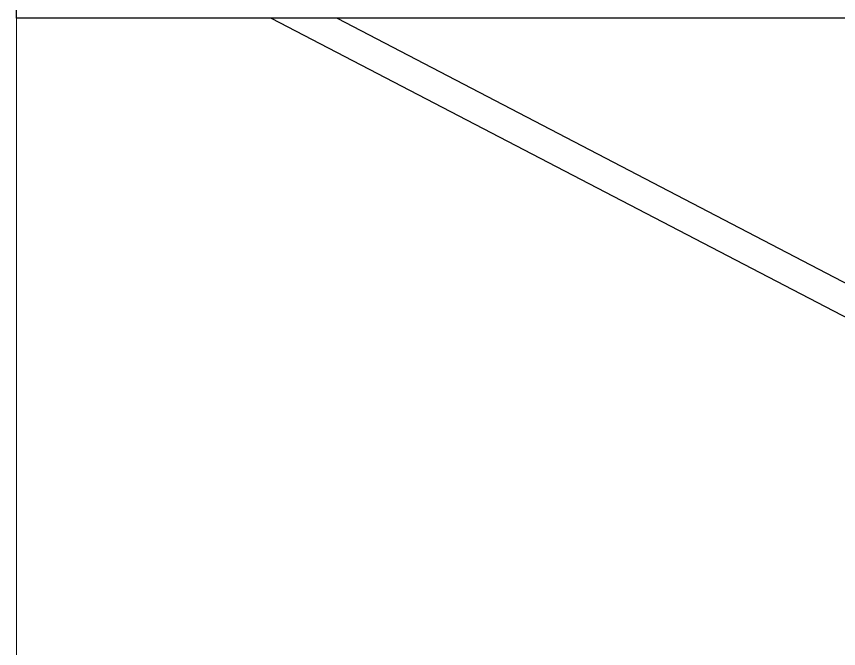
# Model space of a CAD drawing. Header units: millimetres. Extents: x 100 to 940, y 100 to 694.
# Drawn here: x 565.16 to 572.66, y 426.63 to 432.39 of the extents above; entities that cross this region are included whole.
import ezdxf

# ---------------------------------------------------------------- set-up
doc = ezdxf.new("R2010")
doc.units = ezdxf.units.MM
doc.layers.add('M-EQUIPAMENTOS', color=1, linetype='Continuous', lineweight=9)

msp = doc.modelspace()

# ---------------------------------------------------------------- linework, layer by layer
at = {"color": 1}
for p, q in [((565.164, 432.3786), (565.164, 432.5036)), ((575.039, 432.3786), (565.164, 432.3786)), ((567.487, 432.3786), (575.039, 428.4411)), ((568.0864, 432.3786), (575.039, 428.7536))]:
    msp.add_line(p, q, dxfattribs=at)
at = {"layer": 'M-EQUIPAMENTOS'}
msp.add_line((565.164, 466.2536), (565.164, 391.2536), dxfattribs=at)

doc.saveas('drawing.dxf')
